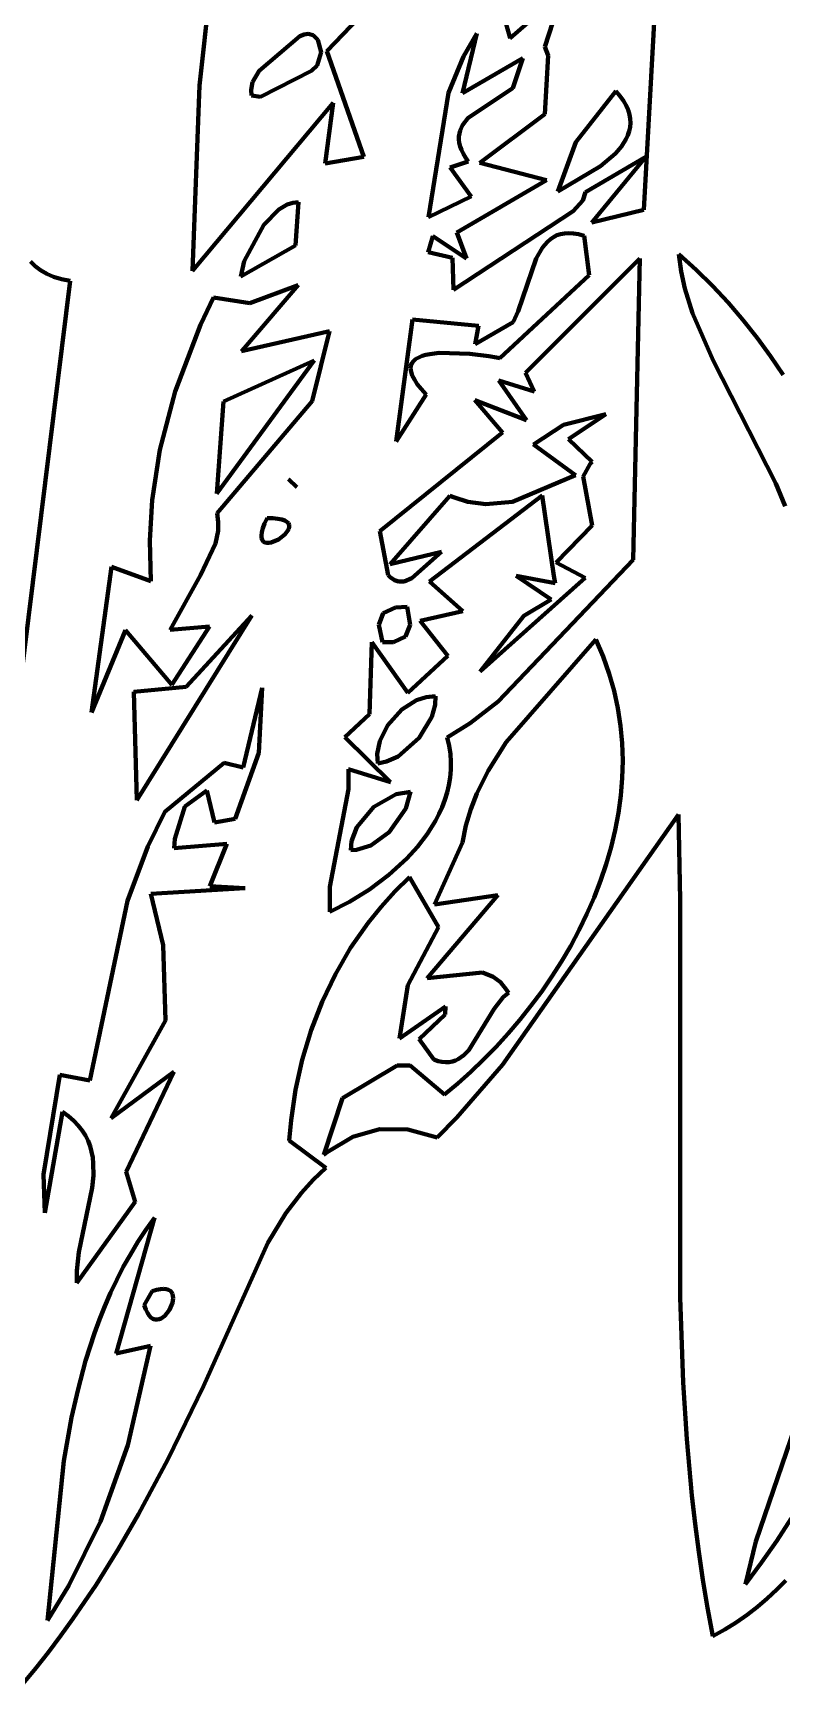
# Model space of a CAD drawing. Header units: millimetres. Extents: x 0 to 9.3, y 0 to 12.
# Drawn here: x 5.005 to 5.57, y 1.975 to 3.223 of the extents above; entities that cross this region are included whole.
import ezdxf

# ---------------------------------------------------------------- set-up
doc = ezdxf.new("R2010")
doc.units = ezdxf.units.MM
doc.layers.add('color#010101ff', color=7, linetype='CONTINUOUS', lineweight=100)
doc.layers.add('color#ffffffff', color=7, linetype='CONTINUOUS', lineweight=100)

msp = doc.modelspace()

# ---------------------------------------------------------------- linework, layer by layer
at = {"layer": 'color#010101ff'}
for p, q in [((5.4659, 3.089), (5.4827, 3.3897)), ((5.152, 3.3806), (5.1303, 3.183)), ((5.2265, 3.2088), (5.2625, 3.2465)), ((5.3573, 3.2452), (5.3649, 3.2188)), ((5.4029, 3.2488), (5.3912, 3.2121)), ((5.3649, 3.2188), (5.3902, 3.2407)), ((5.1754, 3.1939), (5.2061, 3.2203)), ((5.2061, 3.2203), (5.2094, 3.2215)), ((5.2094, 3.2215), (5.2124, 3.2219)), ((5.2124, 3.2219), (5.2161, 3.2209)), ((5.2161, 3.2209), (5.2197, 3.2175)), ((5.3289, 3.177), (5.3399, 3.2221)), ((5.3399, 3.2221), (5.3296, 3.2049)), ((5.2221, 3.208), (5.2191, 3.1981)), ((5.2197, 3.2175), (5.2221, 3.208)), ((5.2544, 3.129), (5.2265, 3.2088)), ((5.3912, 3.2121), (5.3936, 3.2055)), ((5.1704, 3.1854), (5.1754, 3.1939)), ((5.2148, 3.1941), (5.1763, 3.1744)), ((5.2191, 3.1981), (5.2148, 3.1941)), ((5.3296, 3.2049), (5.3183, 3.1773)), ((5.3746, 3.2035), (5.3289, 3.177)), ((5.3671, 3.181), (5.3746, 3.2035)), ((5.3936, 3.2055), (5.3911, 3.1613)), ((5.1303, 3.183), (5.125, 3.0428)), ((5.1693, 3.1796), (5.1704, 3.1854)), ((5.125, 3.0428), (5.2313, 3.1697)), ((5.1695, 3.1754), (5.1693, 3.1796)), ((5.1763, 3.1744), (5.1695, 3.1754)), ((5.2313, 3.1697), (5.2252, 3.124)), ((5.3183, 3.1773), (5.3034, 3.0835)), ((5.3333, 3.1585), (5.3671, 3.181)), ((5.4145, 3.1402), (5.4448, 3.1787)), ((5.4448, 3.1787), (5.4479, 3.175)), ((5.4479, 3.175), (5.4505, 3.1714)), ((5.4505, 3.1714), (5.4525, 3.1679)), ((5.329, 3.1529), (5.3333, 3.1585)), ((5.3911, 3.1613), (5.342, 3.1245)), ((5.4525, 3.1679), (5.454, 3.1645)), ((5.454, 3.1645), (5.4551, 3.1611)), ((5.4551, 3.1611), (5.4557, 3.1578)), ((5.4557, 3.1578), (5.4558, 3.1546)), ((5.3262, 3.1443), (5.3271, 3.1488)), ((5.3262, 3.142), (5.3262, 3.1443)), ((5.3271, 3.1488), (5.329, 3.1529)), ((5.4539, 3.1454), (5.4526, 3.1425)), ((5.4549, 3.1484), (5.4539, 3.1454)), ((5.4556, 3.1515), (5.4549, 3.1484)), ((5.4558, 3.1546), (5.4556, 3.1515)), ((5.3265, 3.1395), (5.3262, 3.142)), ((5.3271, 3.1369), (5.3265, 3.1395)), ((5.3281, 3.1343), (5.3271, 3.1369)), ((5.3294, 3.1315), (5.3281, 3.1343)), ((5.3311, 3.1286), (5.3294, 3.1315)), ((5.401, 3.1029), (5.4145, 3.1402)), ((5.4445, 3.1316), (5.4331, 3.1219)), ((5.4491, 3.1369), (5.4445, 3.1316)), ((5.4526, 3.1425), (5.4491, 3.1369)), ((5.2252, 3.124), (5.2544, 3.129)), ((5.3197, 3.121), (5.3332, 3.1255)), ((5.3355, 3.099), (5.3197, 3.121)), ((5.3332, 3.1255), (5.3311, 3.1286)), ((5.342, 3.1245), (5.3924, 3.1113)), ((5.4331, 3.1219), (5.401, 3.1029)), ((5.422, 3.1024), (5.4675, 3.129)), ((5.4675, 3.129), (5.4266, 3.0794)), ((5.3924, 3.1113), (5.3246, 3.0719)), ((5.2007, 3.0943), (5.1965, 3.0929)), ((5.205, 3.0948), (5.2007, 3.0943)), ((5.2028, 3.0621), (5.205, 3.0948)), ((5.3034, 3.0835), (5.3355, 3.099)), ((5.4126, 3.088), (5.4198, 3.0959)), ((5.4198, 3.0959), (5.422, 3.1024)), ((5.1903, 3.0892), (5.1789, 3.0777)), ((5.1965, 3.0929), (5.1903, 3.0892)), ((5.3222, 3.0284), (5.4126, 3.088)), ((5.4266, 3.0794), (5.4659, 3.089)), ((5.1789, 3.0777), (5.1641, 3.0501)), ((5.3065, 3.069), (5.3031, 3.0569)), ((5.3319, 3.0521), (5.3065, 3.069)), ((5.3246, 3.0719), (5.3319, 3.0521)), ((5.4003, 3.0697), (5.3977, 3.0684)), ((5.4031, 3.0706), (5.4003, 3.0697)), ((5.4061, 3.0712), (5.4031, 3.0706)), ((5.4094, 3.0714), (5.4061, 3.0712)), ((5.4129, 3.0711), (5.4094, 3.0714)), ((5.4167, 3.0705), (5.4129, 3.0711)), ((5.4208, 3.0694), (5.4167, 3.0705)), ((5.4246, 3.0397), (5.4208, 3.0694)), ((5.1614, 3.0386), (5.2028, 3.0621)), ((5.3031, 3.0569), (5.3213, 3.0527)), ((5.3893, 3.0604), (5.3846, 3.0521)), ((5.3932, 3.0649), (5.3893, 3.0604)), ((5.3954, 3.0668), (5.3932, 3.0649)), ((5.3977, 3.0684), (5.3954, 3.0668)), ((5.0062, 3.0464), (5.0026, 3.0499)), ((5.0102, 3.0433), (5.0062, 3.0464)), ((5.1641, 3.0501), (5.1614, 3.0386)), ((5.3213, 3.0527), (5.3222, 3.0284)), ((5.3846, 3.0521), (5.3711, 3.0124)), ((5.4629, 3.0523), (5.3766, 2.9659)), ((5.4579, 2.8245), (5.4629, 3.0523)), ((5.4924, 3.0555), (5.4942, 3.0423)), ((5.5054, 3.0437), (5.4924, 3.0555)), ((4.9918, 2.7056), (5.0326, 3.0353)), ((5.0149, 3.0405), (5.0102, 3.0433)), ((5.0201, 3.0383), (5.0149, 3.0405)), ((5.026, 3.0365), (5.0201, 3.0383)), ((5.0326, 3.0353), (5.026, 3.0365)), ((5.1658, 2.9864), (5.2048, 3.0321)), ((5.2048, 3.0321), (5.1682, 3.0185)), ((5.3571, 2.977), (5.4246, 3.0397)), ((5.4942, 3.0423), (5.497, 3.0295)), ((5.5178, 3.0315), (5.5054, 3.0437)), ((5.5296, 3.0189), (5.5178, 3.0315)), ((5.1409, 3.0228), (5.1311, 3.002)), ((5.1682, 3.0185), (5.1409, 3.0228)), ((5.497, 3.0295), (5.5027, 3.0109)), ((5.3711, 3.0124), (5.3673, 3.0042)), ((5.5027, 3.0109), (5.5184, 2.9752)), ((5.5408, 3.0058), (5.5296, 3.0189)), ((5.1311, 3.002), (5.1119, 2.9518)), ((5.2286, 2.9972), (5.1621, 2.9822)), ((5.2155, 2.9443), (5.2286, 2.9972)), ((5.2912, 3.0062), (5.2788, 2.9139)), ((5.341, 3.0012), (5.2912, 3.0062)), ((5.3673, 3.0042), (5.3385, 2.9875)), ((5.3385, 2.9875), (5.341, 3.0012)), ((5.5515, 2.9923), (5.5408, 3.0058)), ((5.1621, 2.9822), (5.1658, 2.9864)), ((5.5616, 2.9785), (5.5515, 2.9923)), ((5.2169, 2.9752), (5.1434, 2.8745)), ((5.1485, 2.9441), (5.2169, 2.9752)), ((5.2897, 2.9691), (5.29, 2.9713)), ((5.29, 2.9713), (5.2908, 2.9732)), ((5.2908, 2.9732), (5.2921, 2.9749)), ((5.2921, 2.9749), (5.2938, 2.9763)), ((5.2938, 2.9763), (5.296, 2.9775)), ((5.296, 2.9775), (5.2985, 2.9786)), ((5.2985, 2.9786), (5.3013, 2.9794)), ((5.3013, 2.9794), (5.3044, 2.98)), ((5.3044, 2.98), (5.3114, 2.9808)), ((5.3114, 2.9808), (5.3346, 2.9801)), ((5.3346, 2.9801), (5.3489, 2.9784)), ((5.3489, 2.9784), (5.3547, 2.9774)), ((5.3547, 2.9774), (5.3571, 2.977)), ((5.5184, 2.9752), (5.5657, 2.8821)), ((5.5711, 2.9643), (5.5616, 2.9785)), ((5.2901, 2.9666), (5.2897, 2.9691)), ((5.291, 2.9638), (5.2901, 2.9666)), ((5.2926, 2.9607), (5.291, 2.9638)), ((5.2948, 2.9573), (5.2926, 2.9607)), ((5.2978, 2.9536), (5.2948, 2.9573)), ((5.383, 2.9516), (5.3564, 2.9601)), ((5.3564, 2.9601), (5.3773, 2.9301)), ((5.3766, 2.9659), (5.383, 2.9516)), ((5.1119, 2.9518), (5.1003, 2.9075)), ((5.1434, 2.8745), (5.1485, 2.9441)), ((5.1436, 2.8598), (5.2155, 2.9443)), ((5.2788, 2.9139), (5.3016, 2.9495)), ((5.3016, 2.9495), (5.2978, 2.9536)), ((5.3773, 2.9301), (5.3384, 2.9452)), ((5.3384, 2.9452), (5.3593, 2.9207)), ((5.4053, 2.9265), (5.4372, 2.9345)), ((5.4372, 2.9345), (5.4091, 2.9156)), ((5.3593, 2.9207), (5.2666, 2.8462)), ((5.3826, 2.9117), (5.4053, 2.9265)), ((5.1003, 2.9075), (5.0945, 2.8697)), ((5.4144, 2.8885), (5.3826, 2.9117)), ((5.4091, 2.9156), (5.4269, 2.8985)), ((5.4255, 2.897), (5.42, 2.8874)), ((5.4269, 2.8985), (5.4255, 2.897)), ((5.1975, 2.8854), (5.2038, 2.8795)), ((5.2038, 2.8795), (5.1975, 2.8854)), ((5.3667, 2.8683), (5.4144, 2.8885)), ((5.42, 2.8874), (5.4268, 2.8505)), ((5.5657, 2.8821), (5.5727, 2.865)), ((5.0945, 2.8697), (5.0927, 2.8391)), ((5.2742, 2.8213), (5.3194, 2.8729)), ((5.3891, 2.8732), (5.304, 2.808)), ((5.3194, 2.8729), (5.3228, 2.8715)), ((5.3228, 2.8715), (5.333, 2.8683)), ((5.398, 2.8124), (5.3891, 2.8732)), ((5.1444, 2.853), (5.1436, 2.8598)), ((5.333, 2.8683), (5.3465, 2.8665)), ((5.3465, 2.8665), (5.3667, 2.8683)), ((5.1424, 2.8368), (5.1443, 2.8464)), ((5.1443, 2.8464), (5.1444, 2.853)), ((5.1773, 2.8454), (5.177, 2.843)), ((5.1781, 2.8484), (5.1773, 2.8454)), ((5.1794, 2.8519), (5.1781, 2.8484)), ((5.1813, 2.8559), (5.1794, 2.8519)), ((5.1857, 2.8559), (5.1813, 2.8559)), ((5.1894, 2.8556), (5.1857, 2.8559)), ((5.1924, 2.855), (5.1894, 2.8556)), ((5.1947, 2.8542), (5.1924, 2.855)), ((5.1963, 2.8532), (5.1947, 2.8542)), ((5.1948, 2.8437), (5.1971, 2.8466)), ((5.1974, 2.8521), (5.1963, 2.8532)), ((5.1971, 2.8466), (5.1978, 2.848)), ((5.198, 2.8508), (5.1974, 2.8521)), ((5.1978, 2.848), (5.1981, 2.8494)), ((5.1981, 2.8494), (5.198, 2.8508)), ((5.2666, 2.8462), (5.2728, 2.8129)), ((5.4268, 2.8505), (5.3996, 2.8225)), ((5.0927, 2.8391), (5.0936, 2.8083)), ((5.131, 2.813), (5.1424, 2.8368)), ((5.177, 2.843), (5.1771, 2.841)), ((5.1771, 2.841), (5.1777, 2.8395)), ((5.1777, 2.8395), (5.1785, 2.8384)), ((5.1785, 2.8384), (5.1797, 2.8377)), ((5.1797, 2.8377), (5.1811, 2.8374)), ((5.1811, 2.8374), (5.1827, 2.8374)), ((5.1827, 2.8374), (5.1844, 2.8377)), ((5.1844, 2.8377), (5.1899, 2.8399)), ((5.1899, 2.8399), (5.1948, 2.8437)), ((5.3132, 2.8306), (5.2742, 2.8213)), ((5.2906, 2.8107), (5.3132, 2.8306)), ((5.356, 2.7174), (5.4579, 2.8245)), ((5.3996, 2.8225), (5.4217, 2.811)), ((5.0638, 2.8193), (5.0488, 2.7092)), ((5.0936, 2.8083), (5.0638, 2.8193)), ((5.1082, 2.7715), (5.131, 2.813)), ((5.2728, 2.8129), (5.2744, 2.8114)), ((5.2744, 2.8114), (5.2775, 2.8092)), ((5.2775, 2.8092), (5.2805, 2.8081)), ((5.2805, 2.8081), (5.2849, 2.8082)), ((5.2849, 2.8082), (5.2906, 2.8107)), ((5.304, 2.808), (5.3293, 2.7858)), ((5.4217, 2.811), (5.3423, 2.74)), ((5.396, 2.7945), (5.3694, 2.8125)), ((5.3694, 2.8125), (5.3989, 2.8068)), ((5.3989, 2.8068), (5.398, 2.8124)), ((5.3752, 2.7821), (5.396, 2.7945)), ((5.0829, 2.6429), (5.1697, 2.7824)), ((5.1697, 2.7824), (5.1201, 2.7285)), ((5.2691, 2.7842), (5.2658, 2.7754)), ((5.2784, 2.7886), (5.2691, 2.7842)), ((5.2872, 2.7891), (5.2784, 2.7886)), ((5.2893, 2.7755), (5.2872, 2.7891)), ((5.3293, 2.7858), (5.2969, 2.7785)), ((5.3423, 2.74), (5.3752, 2.7821)), ((5.0488, 2.7092), (5.0744, 2.7713)), ((5.0744, 2.7713), (5.1094, 2.7301)), ((5.1379, 2.7741), (5.1082, 2.7715)), ((5.1094, 2.7301), (5.1379, 2.7741)), ((5.2658, 2.7754), (5.2684, 2.7622)), ((5.2858, 2.7666), (5.2893, 2.7755)), ((5.2969, 2.7785), (5.318, 2.7519)), ((5.2604, 2.7622), (5.2588, 2.7079)), ((5.2877, 2.7239), (5.2604, 2.7622)), ((5.2684, 2.7622), (5.2768, 2.7624)), ((5.2768, 2.7624), (5.2858, 2.7666)), ((5.4297, 2.7643), (5.362, 2.6866)), ((5.4352, 2.7514), (5.4297, 2.7643)), ((5.318, 2.7519), (5.2877, 2.7239)), ((5.4398, 2.7384), (5.4352, 2.7514)), ((5.4435, 2.7254), (5.4398, 2.7384)), ((5.1201, 2.7285), (5.0807, 2.7247)), ((5.0807, 2.7247), (5.0829, 2.6429)), ((5.1777, 2.7278), (5.1633, 2.6676)), ((5.1752, 2.6786), (5.1777, 2.7278)), ((5.2943, 2.7184), (5.3014, 2.7208)), ((5.3014, 2.7208), (5.3085, 2.7214)), ((5.3085, 2.7214), (5.3084, 2.715)), ((5.4463, 2.7123), (5.4435, 2.7254)), ((5.2588, 2.7079), (5.2401, 2.6906)), ((5.2723, 2.6993), (5.2832, 2.7114)), ((5.2832, 2.7114), (5.2943, 2.7184)), ((5.3084, 2.715), (5.3058, 2.7058)), ((5.3347, 2.701), (5.356, 2.7174)), ((5.4484, 2.6991), (5.4463, 2.7123)), ((5.2664, 2.6876), (5.2723, 2.6993)), ((5.3058, 2.7058), (5.2962, 2.6901)), ((5.3175, 2.6902), (5.3347, 2.701)), ((5.4496, 2.6859), (5.4484, 2.6991)), ((5.2401, 2.6906), (5.2745, 2.6564)), ((5.2645, 2.6778), (5.2664, 2.6876)), ((5.2962, 2.6901), (5.2803, 2.676)), ((5.3189, 2.684), (5.3175, 2.6902)), ((5.3198, 2.6779), (5.3189, 2.684)), ((5.362, 2.6866), (5.3484, 2.665)), ((5.45, 2.6728), (5.4496, 2.6859)), ((5.1488, 2.671), (5.1042, 2.6342)), ((5.1633, 2.6676), (5.1488, 2.671)), ((5.1573, 2.6287), (5.1752, 2.6786)), ((5.2651, 2.6707), (5.2645, 2.6778)), ((5.2716, 2.672), (5.2651, 2.6707)), ((5.2803, 2.676), (5.2716, 2.672)), ((5.3202, 2.6718), (5.3198, 2.6779)), ((5.3201, 2.6659), (5.3202, 2.6718)), ((5.4496, 2.6596), (5.45, 2.6728)), ((5.2745, 2.6564), (5.2428, 2.6664)), ((5.2428, 2.6664), (5.2429, 2.6513)), ((5.3187, 2.6543), (5.3196, 2.6601)), ((5.3196, 2.6601), (5.3201, 2.6659)), ((5.3484, 2.665), (5.3399, 2.6479)), ((5.4486, 2.6464), (5.4496, 2.6596)), ((5.1192, 2.638), (5.1357, 2.6502)), ((5.1357, 2.6502), (5.1416, 2.626)), ((5.2429, 2.6513), (5.2287, 2.5774)), ((5.2619, 2.6378), (5.2789, 2.6475)), ((5.2789, 2.6475), (5.2897, 2.6493)), ((5.2897, 2.6493), (5.2862, 2.6366)), ((5.3157, 2.6431), (5.3174, 2.6487)), ((5.3174, 2.6487), (5.3187, 2.6543)), ((5.3399, 2.6479), (5.3353, 2.636)), ((5.4468, 2.6333), (5.4486, 2.6464)), ((5.1042, 2.6342), (5.0913, 2.6079)), ((5.1116, 2.6138), (5.1192, 2.638)), ((5.2491, 2.6226), (5.2619, 2.6378)), ((5.2862, 2.6366), (5.2735, 2.6186)), ((5.3085, 2.6272), (5.3112, 2.6324)), ((5.3112, 2.6324), (5.3136, 2.6377)), ((5.3136, 2.6377), (5.3157, 2.6431)), ((5.3353, 2.636), (5.3316, 2.6237)), ((5.4444, 2.6203), (5.4468, 2.6333)), ((5.1416, 2.626), (5.1573, 2.6287)), ((5.245, 2.6118), (5.2491, 2.6226)), ((5.3023, 2.6172), (5.3085, 2.6272)), ((5.3316, 2.6237), (5.3289, 2.611)), ((5.4921, 2.632), (5.3592, 2.4428)), ((5.4413, 2.6074), (5.4444, 2.6203)), ((5.4935, 2.5677), (5.4921, 2.632)), ((5.0913, 2.6079), (5.0758, 2.5669)), ((5.1112, 2.6065), (5.1116, 2.6138)), ((5.151, 2.6099), (5.1112, 2.6065)), ((5.1382, 2.578), (5.151, 2.6099)), ((5.2446, 2.6052), (5.245, 2.6118)), ((5.2597, 2.6087), (5.249, 2.6054)), ((5.2735, 2.6186), (5.2597, 2.6087)), ((5.2868, 2.5987), (5.295, 2.6077)), ((5.295, 2.6077), (5.3023, 2.6172)), ((5.3289, 2.611), (5.3079, 2.564)), ((5.4376, 2.5946), (5.4413, 2.6074)), ((5.249, 2.6054), (5.2446, 2.6052)), ((5.2733, 2.5864), (5.2868, 2.5987)), ((5.2587, 2.5755), (5.2733, 2.5864)), ((5.289, 2.5847), (5.2778, 2.5738)), ((5.3109, 2.5469), (5.289, 2.5847)), ((5.4333, 2.5819), (5.4376, 2.5946)), ((5.0934, 2.572), (5.1649, 2.5764)), ((5.1028, 2.5334), (5.0934, 2.572)), ((5.1649, 2.5764), (5.1382, 2.578)), ((5.2287, 2.5774), (5.2287, 2.5584)), ((5.2437, 2.5661), (5.2587, 2.5755)), ((5.2778, 2.5738), (5.2674, 2.5623)), ((5.3556, 2.571), (5.3022, 2.5085)), ((5.3079, 2.564), (5.3556, 2.571)), ((5.4285, 2.5693), (5.4333, 2.5819)), ((5.0758, 2.5669), (5.0474, 2.431)), ((5.2287, 2.5584), (5.2437, 2.5661)), ((5.2674, 2.5623), (5.2576, 2.5503)), ((5.423, 2.557), (5.4285, 2.5693)), ((5.4933, 2.2671), (5.4935, 2.5677)), ((5.2576, 2.5503), (5.2444, 2.5313)), ((5.2877, 2.503), (5.3109, 2.5469)), ((5.4171, 2.5448), (5.423, 2.557)), ((5.1045, 2.4764), (5.1028, 2.5334)), ((5.4038, 2.5211), (5.4107, 2.5328)), ((5.4107, 2.5328), (5.4171, 2.5448)), ((5.2444, 2.5313), (5.2329, 2.5114)), ((5.3965, 2.5096), (5.4038, 2.5211)), ((5.2329, 2.5114), (5.2229, 2.4905)), ((5.3022, 2.5085), (5.3441, 2.5126)), ((5.3441, 2.5126), (5.3521, 2.5095)), ((5.3521, 2.5095), (5.3576, 2.5054)), ((5.3888, 2.4984), (5.3965, 2.5096)), ((5.2813, 2.4627), (5.2877, 2.503)), ((5.3576, 2.5054), (5.3623, 2.4997)), ((5.3637, 2.4973), (5.3598, 2.494)), ((5.3623, 2.4997), (5.3637, 2.4973)), ((5.3807, 2.4874), (5.3888, 2.4984)), ((5.2229, 2.4905), (5.2146, 2.469)), ((5.3161, 2.4871), (5.2813, 2.4627)), ((5.3159, 2.4809), (5.3161, 2.4871)), ((5.3528, 2.4851), (5.3337, 2.454)), ((5.3598, 2.494), (5.3528, 2.4851)), ((5.3722, 2.4768), (5.3807, 2.4874)), ((5.0635, 2.4025), (5.1045, 2.4764)), ((5.2962, 2.4623), (5.3159, 2.4809)), ((5.3634, 2.4665), (5.3722, 2.4768)), ((5.2146, 2.469), (5.2079, 2.4468)), ((5.3074, 2.4469), (5.2962, 2.4623)), ((5.3543, 2.4565), (5.3634, 2.4665)), ((5.2079, 2.4468), (5.2029, 2.4241)), ((5.3105, 2.4458), (5.3074, 2.4469)), ((5.3134, 2.4452), (5.3105, 2.4458)), ((5.3162, 2.4449), (5.3134, 2.4452)), ((5.3213, 2.4454), (5.3188, 2.445)), ((5.3236, 2.4462), (5.3213, 2.4454)), ((5.3258, 2.4473), (5.3236, 2.4462)), ((5.33, 2.4502), (5.3258, 2.4473)), ((5.3337, 2.454), (5.33, 2.4502)), ((5.3353, 2.4377), (5.3449, 2.4469)), ((5.3449, 2.4469), (5.3543, 2.4565)), ((5.0248, 2.4354), (5.0124, 2.36)), ((5.0474, 2.431), (5.0248, 2.4354)), ((5.111, 2.4375), (5.0635, 2.4025)), ((5.075, 2.362), (5.111, 2.4375)), ((5.2382, 2.4177), (5.2795, 2.4423)), ((5.2795, 2.4423), (5.2894, 2.4425)), ((5.2894, 2.4425), (5.3154, 2.4205)), ((5.3188, 2.445), (5.3162, 2.4449)), ((5.3592, 2.4428), (5.3246, 2.4032)), ((5.3254, 2.4289), (5.3353, 2.4377)), ((5.2029, 2.4241), (5.1995, 2.4012)), ((5.3154, 2.4205), (5.3254, 2.4289)), ((5.2241, 2.3748), (5.2382, 2.4177)), ((5.0135, 2.331), (5.0267, 2.4074)), ((5.0267, 2.4074), (5.0313, 2.4041)), ((5.0313, 2.4041), (5.0353, 2.4007)), ((5.0353, 2.4007), (5.0387, 2.3971)), ((5.0387, 2.3971), (5.0417, 2.3934)), ((5.1995, 2.4012), (5.1981, 2.3857)), ((5.3246, 2.4032), (5.3099, 2.388)), ((5.0417, 2.3934), (5.0441, 2.3896)), ((5.0441, 2.3896), (5.0461, 2.3856)), ((5.0461, 2.3856), (5.0476, 2.3814)), ((5.1981, 2.3857), (5.2258, 2.3651)), ((5.246, 2.3885), (5.2267, 2.3769)), ((5.2663, 2.3942), (5.246, 2.3885)), ((5.2876, 2.3941), (5.2663, 2.3942)), ((5.3099, 2.388), (5.2876, 2.3941)), ((5.0476, 2.3814), (5.0488, 2.3772)), ((5.0488, 2.3772), (5.0496, 2.3729)), ((5.0496, 2.3729), (5.05, 2.3684)), ((5.2267, 2.3769), (5.2241, 2.3748)), ((5.0124, 2.36), (5.0135, 2.331)), ((5.0501, 2.3593), (5.0491, 2.3499)), ((5.05, 2.3684), (5.0501, 2.3593)), ((5.0818, 2.3393), (5.075, 2.362)), ((5.2258, 2.3651), (5.2161, 2.356)), ((5.0491, 2.3499), (5.0391, 2.3014)), ((5.2074, 2.3463), (5.1956, 2.3307)), ((5.2161, 2.356), (5.2074, 2.3463)), ((5.0375, 2.2782), (5.0818, 2.3393)), ((5.0673, 2.2248), (5.0962, 2.3273)), ((5.0962, 2.3273), (5.0897, 2.3183)), ((5.1956, 2.3307), (5.182, 2.3083)), ((5.0837, 2.3091), (5.0781, 2.2997)), ((5.0897, 2.3183), (5.0837, 2.3091)), ((5.182, 2.3083), (5.1332, 2.2002)), ((5.0391, 2.3014), (5.0375, 2.2873)), ((5.0781, 2.2997), (5.0727, 2.2902)), ((5.0375, 2.2873), (5.0375, 2.2782)), ((5.0727, 2.2902), (5.0678, 2.2804)), ((5.0631, 2.2706), (5.0588, 2.2605)), ((5.0678, 2.2804), (5.0631, 2.2706)), ((5.0946, 2.2718), (5.0886, 2.2612)), ((5.0979, 2.2729), (5.0946, 2.2718)), ((5.1007, 2.2735), (5.0979, 2.2729)), ((5.1032, 2.2737), (5.1007, 2.2735)), ((5.1052, 2.2735), (5.1032, 2.2737)), ((5.1069, 2.273), (5.1052, 2.2735)), ((5.1083, 2.2722), (5.1069, 2.273)), ((5.1092, 2.2711), (5.1083, 2.2722)), ((5.1099, 2.2698), (5.1092, 2.2711)), ((5.0588, 2.2605), (5.0547, 2.2504)), ((5.0886, 2.2612), (5.0897, 2.258)), ((5.0897, 2.258), (5.0909, 2.2555)), ((5.1076, 2.2578), (5.1099, 2.2631)), ((5.1104, 2.2667), (5.1099, 2.2698)), ((5.1099, 2.2631), (5.1104, 2.2667)), ((5.4957, 2.2028), (5.4933, 2.2671)), ((5.0547, 2.2504), (5.051, 2.2401)), ((5.0909, 2.2555), (5.0922, 2.2535)), ((5.0922, 2.2535), (5.0936, 2.252)), ((5.0936, 2.252), (5.0951, 2.251)), ((5.0951, 2.251), (5.0966, 2.2505)), ((5.0966, 2.2505), (5.0982, 2.2504)), ((5.0982, 2.2504), (5.0997, 2.2507)), ((5.0997, 2.2507), (5.1012, 2.2512)), ((5.1012, 2.2512), (5.1041, 2.2533)), ((5.1041, 2.2533), (5.1076, 2.2578)), ((5.051, 2.2401), (5.0442, 2.2192)), ((5.0932, 2.2307), (5.0673, 2.2248)), ((5.0762, 2.1556), (5.0932, 2.2307)), ((5.6001, 2.2278), (5.5506, 2.0826)), ((5.0442, 2.2192), (5.0385, 2.1979)), ((5.0385, 2.1979), (5.0337, 2.1764)), ((5.1332, 2.2002), (5.1063, 2.1447)), ((5.4984, 2.1601), (5.4957, 2.2028)), ((5.0337, 2.1764), (5.0278, 2.1436)), ((5.5023, 2.1174), (5.4984, 2.1601)), ((5.0554, 2.0978), (5.0762, 2.1556)), ((5.0278, 2.1436), (5.0155, 2.0231)), ((5.1063, 2.1447), (5.0843, 2.1035)), ((5.5047, 2.0962), (5.5023, 2.1174)), ((5.0316, 2.0495), (5.0554, 2.0978)), ((5.0843, 2.1035), (5.0687, 2.0765)), ((5.5075, 2.0749), (5.5047, 2.0962)), ((5.5664, 2.0833), (5.5772, 2.1002)), ((5.5549, 2.0668), (5.5664, 2.0833)), ((5.0687, 2.0765), (5.0522, 2.05)), ((5.5106, 2.0537), (5.5075, 2.0749)), ((5.5506, 2.0826), (5.5428, 2.0506)), ((5.5428, 2.0506), (5.5549, 2.0668)), ((5.0155, 2.0231), (5.0316, 2.0495)), ((5.0522, 2.05), (5.0347, 2.0242)), ((5.5141, 2.0325), (5.5106, 2.0537)), ((5.5664, 2.0464), (5.5592, 2.0397)), ((5.5732, 2.0533), (5.5664, 2.0464)), ((5.5592, 2.0397), (5.5517, 2.0333)), ((5.0347, 2.0242), (5.0256, 2.0116)), ((5.5181, 2.0113), (5.5141, 2.0325)), ((5.5357, 2.0216), (5.5271, 2.0163)), ((5.5439, 2.0273), (5.5357, 2.0216)), ((5.5517, 2.0333), (5.5439, 2.0273)), ((5.0256, 2.0116), (5.0163, 1.9992)), ((5.5271, 2.0163), (5.5181, 2.0113)), ((5.0163, 1.9992), (5.0067, 1.987)), ((5.0067, 1.987), (4.9968, 1.9751))]:
    msp.add_line(p, q, dxfattribs=at)
at = {"layer": 'color#ffffffff'}
for p, q in [((5.4827, 3.3897), (5.4659, 3.089)), ((5.1303, 3.183), (5.152, 3.3806)), ((5.2625, 3.2465), (5.2265, 3.2088)), ((5.3649, 3.2188), (5.3573, 3.2452)), ((5.3912, 3.2121), (5.4029, 3.2488)), ((5.3902, 3.2407), (5.3649, 3.2188)), ((5.2061, 3.2203), (5.1754, 3.1939)), ((5.2094, 3.2215), (5.2061, 3.2203)), ((5.2124, 3.2219), (5.2094, 3.2215)), ((5.2161, 3.2209), (5.2124, 3.2219)), ((5.2197, 3.2175), (5.2161, 3.2209)), ((5.3399, 3.2221), (5.3289, 3.177)), ((5.3296, 3.2049), (5.3399, 3.2221)), ((5.2191, 3.1981), (5.2221, 3.208)), ((5.2221, 3.208), (5.2197, 3.2175)), ((5.2265, 3.2088), (5.2544, 3.129)), ((5.3936, 3.2055), (5.3912, 3.2121)), ((5.1754, 3.1939), (5.1704, 3.1854)), ((5.1763, 3.1744), (5.2148, 3.1941)), ((5.2148, 3.1941), (5.2191, 3.1981)), ((5.3183, 3.1773), (5.3296, 3.2049)), ((5.3289, 3.177), (5.3746, 3.2035)), ((5.3746, 3.2035), (5.3671, 3.181)), ((5.3911, 3.1613), (5.3936, 3.2055)), ((5.125, 3.0428), (5.1303, 3.183)), ((5.1704, 3.1854), (5.1693, 3.1796)), ((5.2313, 3.1697), (5.125, 3.0428)), ((5.1693, 3.1796), (5.1695, 3.1754)), ((5.1695, 3.1754), (5.1763, 3.1744)), ((5.2252, 3.124), (5.2313, 3.1697)), ((5.3034, 3.0835), (5.3183, 3.1773)), ((5.3671, 3.181), (5.3333, 3.1585)), ((5.4448, 3.1787), (5.4145, 3.1402)), ((5.4479, 3.175), (5.4448, 3.1787)), ((5.4505, 3.1714), (5.4479, 3.175)), ((5.4525, 3.1679), (5.4505, 3.1714)), ((5.3333, 3.1585), (5.329, 3.1529)), ((5.342, 3.1245), (5.3911, 3.1613)), ((5.454, 3.1645), (5.4525, 3.1679)), ((5.4551, 3.1611), (5.454, 3.1645)), ((5.4557, 3.1578), (5.4551, 3.1611)), ((5.4558, 3.1546), (5.4557, 3.1578)), ((5.3271, 3.1488), (5.3262, 3.1443)), ((5.3262, 3.1443), (5.3262, 3.142)), ((5.329, 3.1529), (5.3271, 3.1488)), ((5.4526, 3.1425), (5.4539, 3.1454)), ((5.4539, 3.1454), (5.4549, 3.1484)), ((5.4549, 3.1484), (5.4556, 3.1515)), ((5.4556, 3.1515), (5.4558, 3.1546)), ((5.3262, 3.142), (5.3265, 3.1395)), ((5.3265, 3.1395), (5.3271, 3.1369)), ((5.3271, 3.1369), (5.3281, 3.1343)), ((5.3281, 3.1343), (5.3294, 3.1315)), ((5.3294, 3.1315), (5.3311, 3.1286)), ((5.4145, 3.1402), (5.401, 3.1029)), ((5.4331, 3.1219), (5.4445, 3.1316)), ((5.4445, 3.1316), (5.4491, 3.1369)), ((5.4491, 3.1369), (5.4526, 3.1425)), ((5.2544, 3.129), (5.2252, 3.124)), ((5.3332, 3.1255), (5.3197, 3.121)), ((5.3197, 3.121), (5.3355, 3.099)), ((5.3311, 3.1286), (5.3332, 3.1255)), ((5.3924, 3.1113), (5.342, 3.1245)), ((5.401, 3.1029), (5.4331, 3.1219)), ((5.4675, 3.129), (5.422, 3.1024)), ((5.4266, 3.0794), (5.4675, 3.129)), ((5.3246, 3.0719), (5.3924, 3.1113)), ((5.1965, 3.0929), (5.2007, 3.0943)), ((5.2007, 3.0943), (5.205, 3.0948)), ((5.205, 3.0948), (5.2028, 3.0621)), ((5.3355, 3.099), (5.3034, 3.0835)), ((5.4198, 3.0959), (5.4126, 3.088)), ((5.422, 3.1024), (5.4198, 3.0959)), ((5.1789, 3.0777), (5.1903, 3.0892)), ((5.1903, 3.0892), (5.1965, 3.0929)), ((5.4126, 3.088), (5.3222, 3.0284)), ((5.4659, 3.089), (5.4266, 3.0794)), ((5.1641, 3.0501), (5.1789, 3.0777)), ((5.3031, 3.0569), (5.3065, 3.069)), ((5.3065, 3.069), (5.3319, 3.0521)), ((5.3319, 3.0521), (5.3246, 3.0719)), ((5.3977, 3.0684), (5.4003, 3.0697)), ((5.4003, 3.0697), (5.4031, 3.0706)), ((5.4031, 3.0706), (5.4061, 3.0712)), ((5.4061, 3.0712), (5.4094, 3.0714)), ((5.4094, 3.0714), (5.4129, 3.0711)), ((5.4129, 3.0711), (5.4167, 3.0705)), ((5.4167, 3.0705), (5.4208, 3.0694)), ((5.4208, 3.0694), (5.4246, 3.0397)), ((5.2028, 3.0621), (5.1614, 3.0386)), ((5.3213, 3.0527), (5.3031, 3.0569)), ((5.3846, 3.0521), (5.3893, 3.0604)), ((5.3893, 3.0604), (5.3932, 3.0649)), ((5.3932, 3.0649), (5.3954, 3.0668)), ((5.3954, 3.0668), (5.3977, 3.0684)), ((5.0026, 3.0499), (5.0062, 3.0464)), ((5.0062, 3.0464), (5.0102, 3.0433)), ((5.1614, 3.0386), (5.1641, 3.0501)), ((5.3222, 3.0284), (5.3213, 3.0527)), ((5.3711, 3.0124), (5.3846, 3.0521)), ((5.3766, 2.9659), (5.4629, 3.0523)), ((5.4629, 3.0523), (5.4579, 2.8245)), ((5.4924, 3.0555), (5.5054, 3.0437)), ((5.4942, 3.0423), (5.4924, 3.0555)), ((5.0326, 3.0353), (4.9918, 2.7056)), ((5.0102, 3.0433), (5.0149, 3.0405)), ((5.0149, 3.0405), (5.0201, 3.0383)), ((5.0201, 3.0383), (5.026, 3.0365)), ((5.026, 3.0365), (5.0326, 3.0353)), ((5.2048, 3.0321), (5.1658, 2.9864)), ((5.1682, 3.0185), (5.2048, 3.0321)), ((5.4246, 3.0397), (5.3571, 2.977)), ((5.497, 3.0295), (5.4942, 3.0423)), ((5.5054, 3.0437), (5.5178, 3.0315)), ((5.5178, 3.0315), (5.5296, 3.0189)), ((5.1311, 3.002), (5.1409, 3.0228)), ((5.1409, 3.0228), (5.1682, 3.0185)), ((5.5027, 3.0109), (5.497, 3.0295)), ((5.3673, 3.0042), (5.3711, 3.0124)), ((5.5184, 2.9752), (5.5027, 3.0109)), ((5.5296, 3.0189), (5.5408, 3.0058)), ((5.1119, 2.9518), (5.1311, 3.002)), ((5.1621, 2.9822), (5.2286, 2.9972)), ((5.2286, 2.9972), (5.2155, 2.9443)), ((5.2788, 2.9139), (5.2912, 3.0062)), ((5.2912, 3.0062), (5.341, 3.0012)), ((5.3385, 2.9875), (5.3673, 3.0042)), ((5.341, 3.0012), (5.3385, 2.9875)), ((5.5408, 3.0058), (5.5515, 2.9923)), ((5.1658, 2.9864), (5.1621, 2.9822)), ((5.5515, 2.9923), (5.5616, 2.9785)), ((5.1434, 2.8745), (5.2169, 2.9752)), ((5.2169, 2.9752), (5.1485, 2.9441)), ((5.29, 2.9713), (5.2897, 2.9691)), ((5.2908, 2.9732), (5.29, 2.9713)), ((5.2921, 2.9749), (5.2908, 2.9732)), ((5.2938, 2.9763), (5.2921, 2.9749)), ((5.296, 2.9775), (5.2938, 2.9763)), ((5.2985, 2.9786), (5.296, 2.9775)), ((5.3013, 2.9794), (5.2985, 2.9786)), ((5.3044, 2.98), (5.3013, 2.9794)), ((5.3114, 2.9808), (5.3044, 2.98)), ((5.3346, 2.9801), (5.3114, 2.9808)), ((5.3489, 2.9784), (5.3346, 2.9801)), ((5.3547, 2.9774), (5.3489, 2.9784)), ((5.3571, 2.977), (5.3547, 2.9774)), ((5.5657, 2.8821), (5.5184, 2.9752)), ((5.5616, 2.9785), (5.5711, 2.9643)), ((5.2897, 2.9691), (5.2901, 2.9666)), ((5.2901, 2.9666), (5.291, 2.9638)), ((5.291, 2.9638), (5.2926, 2.9607)), ((5.2926, 2.9607), (5.2948, 2.9573)), ((5.2948, 2.9573), (5.2978, 2.9536)), ((5.3773, 2.9301), (5.3564, 2.9601)), ((5.3564, 2.9601), (5.383, 2.9516)), ((5.383, 2.9516), (5.3766, 2.9659)), ((5.1003, 2.9075), (5.1119, 2.9518)), ((5.1485, 2.9441), (5.1434, 2.8745)), ((5.2155, 2.9443), (5.1436, 2.8598)), ((5.3016, 2.9495), (5.2788, 2.9139)), ((5.2978, 2.9536), (5.3016, 2.9495)), ((5.3593, 2.9207), (5.3384, 2.9452)), ((5.3384, 2.9452), (5.3773, 2.9301)), ((5.4372, 2.9345), (5.4053, 2.9265)), ((5.4091, 2.9156), (5.4372, 2.9345)), ((5.2666, 2.8462), (5.3593, 2.9207)), ((5.4053, 2.9265), (5.3826, 2.9117)), ((5.0945, 2.8697), (5.1003, 2.9075)), ((5.3826, 2.9117), (5.4144, 2.8885)), ((5.4269, 2.8985), (5.4091, 2.9156)), ((5.42, 2.8874), (5.4255, 2.897)), ((5.4255, 2.897), (5.4269, 2.8985)), ((5.1975, 2.8854), (5.2038, 2.8795)), ((5.2038, 2.8795), (5.1975, 2.8854)), ((5.4144, 2.8885), (5.3667, 2.8683)), ((5.4268, 2.8505), (5.42, 2.8874)), ((5.5727, 2.865), (5.5657, 2.8821)), ((5.0927, 2.8391), (5.0945, 2.8697)), ((5.3194, 2.8729), (5.2742, 2.8213)), ((5.304, 2.808), (5.3891, 2.8732)), ((5.3228, 2.8715), (5.3194, 2.8729)), ((5.333, 2.8683), (5.3228, 2.8715)), ((5.3891, 2.8732), (5.398, 2.8124)), ((5.1436, 2.8598), (5.1444, 2.853)), ((5.3465, 2.8665), (5.333, 2.8683)), ((5.3667, 2.8683), (5.3465, 2.8665)), ((5.1443, 2.8464), (5.1424, 2.8368)), ((5.1444, 2.853), (5.1443, 2.8464)), ((5.177, 2.843), (5.1773, 2.8454)), ((5.1773, 2.8454), (5.1781, 2.8484)), ((5.1781, 2.8484), (5.1794, 2.8519)), ((5.1794, 2.8519), (5.1813, 2.8559)), ((5.1813, 2.8559), (5.1857, 2.8559)), ((5.1857, 2.8559), (5.1894, 2.8556)), ((5.1894, 2.8556), (5.1924, 2.855)), ((5.1924, 2.855), (5.1947, 2.8542)), ((5.1947, 2.8542), (5.1963, 2.8532)), ((5.1971, 2.8466), (5.1948, 2.8437)), ((5.1963, 2.8532), (5.1974, 2.8521)), ((5.1978, 2.848), (5.1971, 2.8466)), ((5.1974, 2.8521), (5.198, 2.8508)), ((5.1981, 2.8494), (5.1978, 2.848)), ((5.198, 2.8508), (5.1981, 2.8494)), ((5.2728, 2.8129), (5.2666, 2.8462)), ((5.3996, 2.8225), (5.4268, 2.8505)), ((5.0936, 2.8083), (5.0927, 2.8391)), ((5.1424, 2.8368), (5.131, 2.813)), ((5.1771, 2.841), (5.177, 2.843)), ((5.1777, 2.8395), (5.1771, 2.841)), ((5.1785, 2.8384), (5.1777, 2.8395)), ((5.1797, 2.8377), (5.1785, 2.8384)), ((5.1811, 2.8374), (5.1797, 2.8377)), ((5.1827, 2.8374), (5.1811, 2.8374)), ((5.1844, 2.8377), (5.1827, 2.8374)), ((5.1899, 2.8399), (5.1844, 2.8377)), ((5.1948, 2.8437), (5.1899, 2.8399)), ((5.2742, 2.8213), (5.3132, 2.8306)), ((5.3132, 2.8306), (5.2906, 2.8107)), ((5.4579, 2.8245), (5.356, 2.7174)), ((5.4217, 2.811), (5.3996, 2.8225)), ((5.0488, 2.7092), (5.0638, 2.8193)), ((5.0638, 2.8193), (5.0936, 2.8083)), ((5.131, 2.813), (5.1082, 2.7715)), ((5.2744, 2.8114), (5.2728, 2.8129)), ((5.2775, 2.8092), (5.2744, 2.8114)), ((5.2805, 2.8081), (5.2775, 2.8092)), ((5.2849, 2.8082), (5.2805, 2.8081)), ((5.2906, 2.8107), (5.2849, 2.8082)), ((5.3293, 2.7858), (5.304, 2.808)), ((5.3423, 2.74), (5.4217, 2.811)), ((5.3989, 2.8068), (5.3694, 2.8125)), ((5.3694, 2.8125), (5.396, 2.7945)), ((5.398, 2.8124), (5.3989, 2.8068)), ((5.396, 2.7945), (5.3752, 2.7821)), ((5.1697, 2.7824), (5.0829, 2.6429)), ((5.1201, 2.7285), (5.1697, 2.7824)), ((5.2658, 2.7754), (5.2691, 2.7842)), ((5.2691, 2.7842), (5.2784, 2.7886)), ((5.2784, 2.7886), (5.2872, 2.7891)), ((5.2872, 2.7891), (5.2893, 2.7755)), ((5.2969, 2.7785), (5.3293, 2.7858)), ((5.3752, 2.7821), (5.3423, 2.74)), ((5.0744, 2.7713), (5.0488, 2.7092)), ((5.1094, 2.7301), (5.0744, 2.7713)), ((5.1082, 2.7715), (5.1379, 2.7741)), ((5.1379, 2.7741), (5.1094, 2.7301)), ((5.2684, 2.7622), (5.2658, 2.7754)), ((5.2893, 2.7755), (5.2858, 2.7666)), ((5.318, 2.7519), (5.2969, 2.7785)), ((5.2588, 2.7079), (5.2604, 2.7622)), ((5.2604, 2.7622), (5.2877, 2.7239)), ((5.2768, 2.7624), (5.2684, 2.7622)), ((5.2858, 2.7666), (5.2768, 2.7624)), ((5.362, 2.6866), (5.4297, 2.7643)), ((5.4297, 2.7643), (5.4352, 2.7514)), ((5.2877, 2.7239), (5.318, 2.7519)), ((5.4352, 2.7514), (5.4398, 2.7384)), ((5.4398, 2.7384), (5.4435, 2.7254)), ((5.0807, 2.7247), (5.1201, 2.7285)), ((5.0829, 2.6429), (5.0807, 2.7247)), ((5.1633, 2.6676), (5.1777, 2.7278)), ((5.1777, 2.7278), (5.1752, 2.6786)), ((5.3014, 2.7208), (5.2943, 2.7184)), ((5.3085, 2.7214), (5.3014, 2.7208)), ((5.3084, 2.715), (5.3085, 2.7214)), ((5.4435, 2.7254), (5.4463, 2.7123)), ((5.2401, 2.6906), (5.2588, 2.7079)), ((5.2832, 2.7114), (5.2723, 2.6993)), ((5.2943, 2.7184), (5.2832, 2.7114)), ((5.3058, 2.7058), (5.3084, 2.715)), ((5.356, 2.7174), (5.3347, 2.701)), ((5.4463, 2.7123), (5.4484, 2.6991)), ((5.2723, 2.6993), (5.2664, 2.6876)), ((5.2962, 2.6901), (5.3058, 2.7058)), ((5.3347, 2.701), (5.3175, 2.6902)), ((5.4484, 2.6991), (5.4496, 2.6859)), ((5.2745, 2.6564), (5.2401, 2.6906)), ((5.2664, 2.6876), (5.2645, 2.6778)), ((5.2803, 2.676), (5.2962, 2.6901)), ((5.3175, 2.6902), (5.3189, 2.684)), ((5.3189, 2.684), (5.3198, 2.6779)), ((5.3484, 2.665), (5.362, 2.6866)), ((5.4496, 2.6859), (5.45, 2.6728)), ((5.1042, 2.6342), (5.1488, 2.671)), ((5.1488, 2.671), (5.1633, 2.6676)), ((5.1752, 2.6786), (5.1573, 2.6287)), ((5.2645, 2.6778), (5.2651, 2.6707)), ((5.2651, 2.6707), (5.2716, 2.672)), ((5.2716, 2.672), (5.2803, 2.676)), ((5.3198, 2.6779), (5.3202, 2.6718)), ((5.3202, 2.6718), (5.3201, 2.6659)), ((5.45, 2.6728), (5.4496, 2.6596)), ((5.2429, 2.6513), (5.2428, 2.6664)), ((5.2428, 2.6664), (5.2745, 2.6564)), ((5.3196, 2.6601), (5.3187, 2.6543)), ((5.3201, 2.6659), (5.3196, 2.6601)), ((5.3399, 2.6479), (5.3484, 2.665)), ((5.4496, 2.6596), (5.4486, 2.6464)), ((5.1357, 2.6502), (5.1192, 2.638)), ((5.1416, 2.626), (5.1357, 2.6502)), ((5.2287, 2.5774), (5.2429, 2.6513)), ((5.2789, 2.6475), (5.2619, 2.6378)), ((5.2897, 2.6493), (5.2789, 2.6475)), ((5.2862, 2.6366), (5.2897, 2.6493)), ((5.3174, 2.6487), (5.3157, 2.6431)), ((5.3187, 2.6543), (5.3174, 2.6487)), ((5.3353, 2.636), (5.3399, 2.6479)), ((5.4486, 2.6464), (5.4468, 2.6333)), ((5.0913, 2.6079), (5.1042, 2.6342)), ((5.1192, 2.638), (5.1116, 2.6138)), ((5.2619, 2.6378), (5.2491, 2.6226)), ((5.2735, 2.6186), (5.2862, 2.6366)), ((5.3112, 2.6324), (5.3085, 2.6272)), ((5.3136, 2.6377), (5.3112, 2.6324)), ((5.3157, 2.6431), (5.3136, 2.6377)), ((5.3316, 2.6237), (5.3353, 2.636)), ((5.4468, 2.6333), (5.4444, 2.6203)), ((5.1573, 2.6287), (5.1416, 2.626)), ((5.2491, 2.6226), (5.245, 2.6118)), ((5.3085, 2.6272), (5.3023, 2.6172)), ((5.3289, 2.611), (5.3316, 2.6237)), ((5.3592, 2.4428), (5.4921, 2.632)), ((5.4444, 2.6203), (5.4413, 2.6074)), ((5.4921, 2.632), (5.4935, 2.5677)), ((5.0758, 2.5669), (5.0913, 2.6079)), ((5.1116, 2.6138), (5.1112, 2.6065)), ((5.1112, 2.6065), (5.151, 2.6099)), ((5.151, 2.6099), (5.1382, 2.578)), ((5.245, 2.6118), (5.2446, 2.6052)), ((5.249, 2.6054), (5.2597, 2.6087)), ((5.2597, 2.6087), (5.2735, 2.6186)), ((5.295, 2.6077), (5.2868, 2.5987)), ((5.3023, 2.6172), (5.295, 2.6077)), ((5.3079, 2.564), (5.3289, 2.611)), ((5.4413, 2.6074), (5.4376, 2.5946)), ((5.2446, 2.6052), (5.249, 2.6054)), ((5.2868, 2.5987), (5.2733, 2.5864)), ((5.2733, 2.5864), (5.2587, 2.5755)), ((5.2778, 2.5738), (5.289, 2.5847)), ((5.289, 2.5847), (5.3109, 2.5469)), ((5.4376, 2.5946), (5.4333, 2.5819)), ((5.1649, 2.5764), (5.0934, 2.572)), ((5.0934, 2.572), (5.1028, 2.5334)), ((5.1382, 2.578), (5.1649, 2.5764)), ((5.2287, 2.5584), (5.2287, 2.5774)), ((5.2587, 2.5755), (5.2437, 2.5661)), ((5.2674, 2.5623), (5.2778, 2.5738)), ((5.3022, 2.5085), (5.3556, 2.571)), ((5.3556, 2.571), (5.3079, 2.564)), ((5.4333, 2.5819), (5.4285, 2.5693)), ((5.0474, 2.431), (5.0758, 2.5669)), ((5.2437, 2.5661), (5.2287, 2.5584)), ((5.2576, 2.5503), (5.2674, 2.5623)), ((5.4285, 2.5693), (5.423, 2.557)), ((5.4935, 2.5677), (5.4933, 2.2671)), ((5.2444, 2.5313), (5.2576, 2.5503)), ((5.3109, 2.5469), (5.2877, 2.503)), ((5.423, 2.557), (5.4171, 2.5448)), ((5.1028, 2.5334), (5.1045, 2.4764)), ((5.4107, 2.5328), (5.4038, 2.5211)), ((5.4171, 2.5448), (5.4107, 2.5328)), ((5.2329, 2.5114), (5.2444, 2.5313)), ((5.4038, 2.5211), (5.3965, 2.5096)), ((5.2229, 2.4905), (5.2329, 2.5114)), ((5.3441, 2.5126), (5.3022, 2.5085)), ((5.3521, 2.5095), (5.3441, 2.5126)), ((5.3576, 2.5054), (5.3521, 2.5095)), ((5.3965, 2.5096), (5.3888, 2.4984)), ((5.2877, 2.503), (5.2813, 2.4627)), ((5.3623, 2.4997), (5.3576, 2.5054)), ((5.3598, 2.494), (5.3637, 2.4973)), ((5.3637, 2.4973), (5.3623, 2.4997)), ((5.3888, 2.4984), (5.3807, 2.4874)), ((5.2146, 2.469), (5.2229, 2.4905)), ((5.2813, 2.4627), (5.3161, 2.4871)), ((5.3161, 2.4871), (5.3159, 2.4809)), ((5.3337, 2.454), (5.3528, 2.4851)), ((5.3528, 2.4851), (5.3598, 2.494)), ((5.3807, 2.4874), (5.3722, 2.4768)), ((5.1045, 2.4764), (5.0635, 2.4025)), ((5.3159, 2.4809), (5.2962, 2.4623)), ((5.3722, 2.4768), (5.3634, 2.4665)), ((5.2079, 2.4468), (5.2146, 2.469)), ((5.2962, 2.4623), (5.3074, 2.4469)), ((5.3634, 2.4665), (5.3543, 2.4565)), ((5.2029, 2.4241), (5.2079, 2.4468)), ((5.3074, 2.4469), (5.3105, 2.4458)), ((5.3105, 2.4458), (5.3134, 2.4452)), ((5.3134, 2.4452), (5.3162, 2.4449)), ((5.3188, 2.445), (5.3213, 2.4454)), ((5.3213, 2.4454), (5.3236, 2.4462)), ((5.3236, 2.4462), (5.3258, 2.4473)), ((5.3258, 2.4473), (5.33, 2.4502)), ((5.33, 2.4502), (5.3337, 2.454)), ((5.3449, 2.4469), (5.3353, 2.4377)), ((5.3543, 2.4565), (5.3449, 2.4469)), ((5.0124, 2.36), (5.0248, 2.4354)), ((5.0248, 2.4354), (5.0474, 2.431)), ((5.0635, 2.4025), (5.111, 2.4375)), ((5.111, 2.4375), (5.075, 2.362)), ((5.2795, 2.4423), (5.2382, 2.4177)), ((5.2894, 2.4425), (5.2795, 2.4423)), ((5.3154, 2.4205), (5.2894, 2.4425)), ((5.3162, 2.4449), (5.3188, 2.445)), ((5.3246, 2.4032), (5.3592, 2.4428)), ((5.3353, 2.4377), (5.3254, 2.4289)), ((5.1995, 2.4012), (5.2029, 2.4241)), ((5.3254, 2.4289), (5.3154, 2.4205)), ((5.2382, 2.4177), (5.2241, 2.3748)), ((5.0267, 2.4074), (5.0135, 2.331)), ((5.0313, 2.4041), (5.0267, 2.4074)), ((5.0353, 2.4007), (5.0313, 2.4041)), ((5.0387, 2.3971), (5.0353, 2.4007)), ((5.0417, 2.3934), (5.0387, 2.3971)), ((5.1981, 2.3857), (5.1995, 2.4012)), ((5.3099, 2.388), (5.3246, 2.4032)), ((5.0441, 2.3896), (5.0417, 2.3934)), ((5.0461, 2.3856), (5.0441, 2.3896)), ((5.0476, 2.3814), (5.0461, 2.3856)), ((5.2258, 2.3651), (5.1981, 2.3857)), ((5.2267, 2.3769), (5.246, 2.3885)), ((5.246, 2.3885), (5.2663, 2.3942)), ((5.2663, 2.3942), (5.2876, 2.3941)), ((5.2876, 2.3941), (5.3099, 2.388)), ((5.0488, 2.3772), (5.0476, 2.3814)), ((5.0496, 2.3729), (5.0488, 2.3772)), ((5.05, 2.3684), (5.0496, 2.3729)), ((5.2241, 2.3748), (5.2267, 2.3769)), ((5.0135, 2.331), (5.0124, 2.36)), ((5.0491, 2.3499), (5.0501, 2.3593)), ((5.0501, 2.3593), (5.05, 2.3684)), ((5.075, 2.362), (5.0818, 2.3393)), ((5.2161, 2.356), (5.2258, 2.3651)), ((5.0391, 2.3014), (5.0491, 2.3499)), ((5.1956, 2.3307), (5.2074, 2.3463)), ((5.2074, 2.3463), (5.2161, 2.356)), ((5.0818, 2.3393), (5.0375, 2.2782)), ((5.0962, 2.3273), (5.0673, 2.2248)), ((5.0897, 2.3183), (5.0962, 2.3273)), ((5.182, 2.3083), (5.1956, 2.3307)), ((5.0781, 2.2997), (5.0837, 2.3091)), ((5.0837, 2.3091), (5.0897, 2.3183)), ((5.1332, 2.2002), (5.182, 2.3083)), ((5.0375, 2.2873), (5.0391, 2.3014)), ((5.0727, 2.2902), (5.0781, 2.2997)), ((5.0375, 2.2782), (5.0375, 2.2873)), ((5.0678, 2.2804), (5.0727, 2.2902)), ((5.0588, 2.2605), (5.0631, 2.2706)), ((5.0631, 2.2706), (5.0678, 2.2804)), ((5.0886, 2.2612), (5.0946, 2.2718)), ((5.0946, 2.2718), (5.0979, 2.2729)), ((5.0979, 2.2729), (5.1007, 2.2735)), ((5.1007, 2.2735), (5.1032, 2.2737)), ((5.1032, 2.2737), (5.1052, 2.2735)), ((5.1052, 2.2735), (5.1069, 2.273)), ((5.1069, 2.273), (5.1083, 2.2722)), ((5.1083, 2.2722), (5.1092, 2.2711)), ((5.1092, 2.2711), (5.1099, 2.2698)), ((5.0547, 2.2504), (5.0588, 2.2605)), ((5.0897, 2.258), (5.0886, 2.2612)), ((5.0909, 2.2555), (5.0897, 2.258)), ((5.1099, 2.2631), (5.1076, 2.2578)), ((5.1099, 2.2698), (5.1104, 2.2667)), ((5.1104, 2.2667), (5.1099, 2.2631)), ((5.4933, 2.2671), (5.4957, 2.2028)), ((5.051, 2.2401), (5.0547, 2.2504)), ((5.0922, 2.2535), (5.0909, 2.2555)), ((5.0936, 2.252), (5.0922, 2.2535)), ((5.0951, 2.251), (5.0936, 2.252)), ((5.0966, 2.2505), (5.0951, 2.251)), ((5.0982, 2.2504), (5.0966, 2.2505)), ((5.0997, 2.2507), (5.0982, 2.2504)), ((5.1012, 2.2512), (5.0997, 2.2507)), ((5.1041, 2.2533), (5.1012, 2.2512)), ((5.1076, 2.2578), (5.1041, 2.2533)), ((5.0442, 2.2192), (5.051, 2.2401)), ((5.0673, 2.2248), (5.0932, 2.2307)), ((5.0932, 2.2307), (5.0762, 2.1556)), ((5.5506, 2.0826), (5.6001, 2.2278)), ((5.0385, 2.1979), (5.0442, 2.2192)), ((5.0337, 2.1764), (5.0385, 2.1979)), ((5.1063, 2.1447), (5.1332, 2.2002)), ((5.4957, 2.2028), (5.4984, 2.1601)), ((5.0278, 2.1436), (5.0337, 2.1764)), ((5.4984, 2.1601), (5.5023, 2.1174)), ((5.0762, 2.1556), (5.0554, 2.0978)), ((5.0155, 2.0231), (5.0278, 2.1436)), ((5.0843, 2.1035), (5.1063, 2.1447)), ((5.5023, 2.1174), (5.5047, 2.0962)), ((5.0554, 2.0978), (5.0316, 2.0495)), ((5.0687, 2.0765), (5.0843, 2.1035)), ((5.5047, 2.0962), (5.5075, 2.0749)), ((5.5772, 2.1002), (5.5664, 2.0833)), ((5.5664, 2.0833), (5.5549, 2.0668)), ((5.0522, 2.05), (5.0687, 2.0765)), ((5.5075, 2.0749), (5.5106, 2.0537)), ((5.5428, 2.0506), (5.5506, 2.0826)), ((5.5549, 2.0668), (5.5428, 2.0506)), ((5.0316, 2.0495), (5.0155, 2.0231)), ((5.0347, 2.0242), (5.0522, 2.05)), ((5.5106, 2.0537), (5.5141, 2.0325)), ((5.5592, 2.0397), (5.5664, 2.0464)), ((5.5664, 2.0464), (5.5732, 2.0533)), ((5.5517, 2.0333), (5.5592, 2.0397)), ((5.0256, 2.0116), (5.0347, 2.0242)), ((5.5141, 2.0325), (5.5181, 2.0113)), ((5.5271, 2.0163), (5.5357, 2.0216)), ((5.5357, 2.0216), (5.5439, 2.0273)), ((5.5439, 2.0273), (5.5517, 2.0333)), ((5.0163, 1.9992), (5.0256, 2.0116)), ((5.5181, 2.0113), (5.5271, 2.0163)), ((5.0067, 1.987), (5.0163, 1.9992)), ((4.9968, 1.9751), (5.0067, 1.987))]:
    msp.add_line(p, q, dxfattribs=at)

doc.saveas('drawing.dxf')
